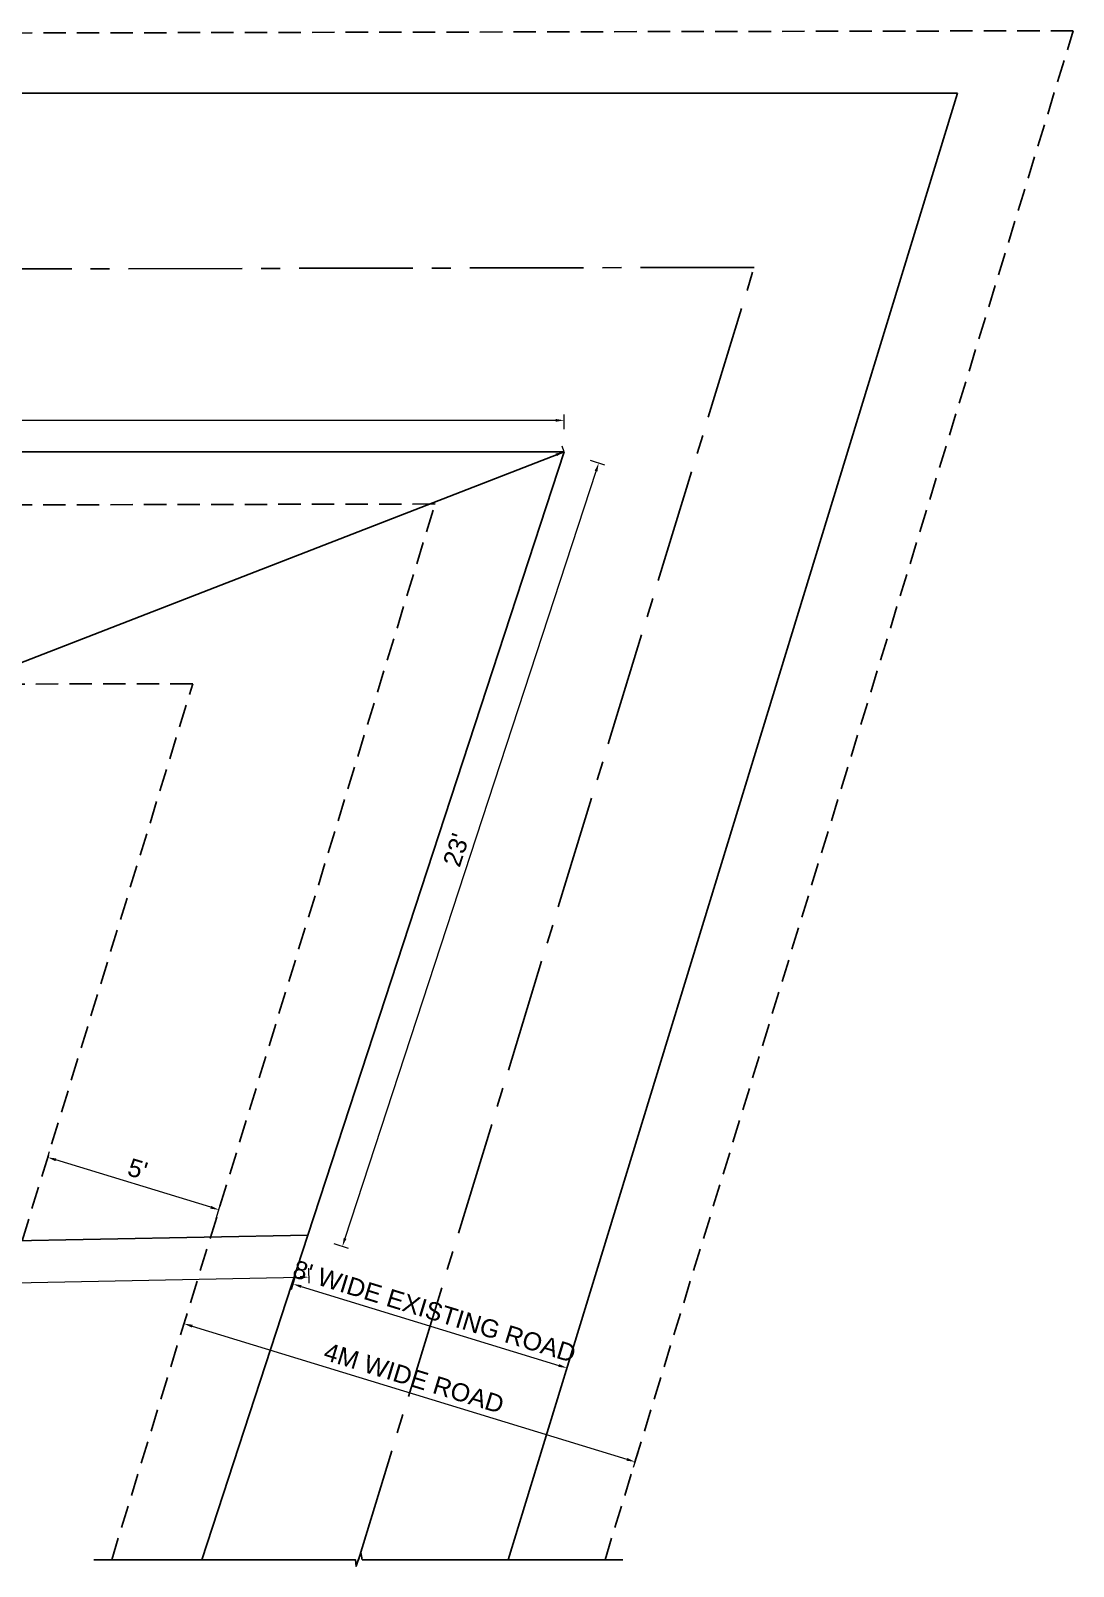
# Model space of a CAD drawing. Header units: inches. Extents: x 392906 to 410488, y -52747 to -40742.
# Drawn here: x 394880 to 395229, y -51173 to -50658 of the extents above; entities that cross this region are included whole.
import ezdxf

# ---------------------------------------------------------------- set-up
doc = ezdxf.new("R2010")
doc.units = ezdxf.units.IN
doc.header["$LTSCALE"] = 2
doc.header["$MEASUREMENT"] = 0
doc.header["$PDMODE"] = 34
doc.linetypes.add('CENTER2', pattern=[28.575, 19.05, -3.175, 3.175, -3.175])
doc.linetypes.add('DASHED2', pattern=[0.375, 0.25, -0.125])
doc.layers.get('0').update_dxf_attribs({"linetype": 'CONTINUOUS'})
doc.layers.get('DEFPOINTS').update_dxf_attribs({"color": 141, "linetype": 'CONTINUOUS'})
doc.layers.add('steps', color=253, linetype='CONTINUOUS', lineweight=20)
doc.layers.add('WALL - A', color=1, linetype='CONTINUOUS', lineweight=40)
doc.styles.add('Lettring Text', font='arial.ttf')
doc.dimstyles.new('Copy of Standard', dxfattribs={"dimtxt": 6, "dimasz": 2.875, "dimexe": 2, "dimexo": 4, "dimgap": 2, "dimtad": 1, "dimdec": 0, "dimrnd": 1, "dimzin": 0, "dimdsep": 46, "dimlunit": 4, "dimtxsty": 'Lettring Text', "dimcen": 0.1, "dimclrd": 7, "dimclre": 7, "dimclrt": 7, "dimazin": 0, "dimtfac": 0.645, "dimtdec": 0, "dimtmove": 1, "dimatfit": 0, "dimfxl": 3, "dimfxlon": 1, "dimtfillclr": 256, "dimtolj": 1, "dimtzin": 0, "dimlwd": -1, "dimlwe": -1, "dimarcsym": 2})

# ---------------------------------------------------------------- blocks, each defined once
blk = doc.blocks.new('*D1023')
at = {"layer": 'DEFPOINTS', "color": 0, "ltscale": 0.5, "transparency": 16777216}
for p in [(394972.52, -51061.63), (395064.31, -51089.75), (395059.29, -51106.12)]:
    blk.add_point(p, dxfattribs=at)
at = {"layer": 'steps', "color": 7, "ltscale": 0.5, "transparency": 16777216}
for p, q in [((394968.38, -51075.13), (394966.92, -51079.91)), ((394970.25, -51078.84), (395056.54, -51105.28)), ((395060.17, -51103.25), (395058.71, -51108.03))]:
    blk.add_line(p, q, dxfattribs=at)
for points in [[(394970.39, -51078.38), (394970.11, -51079.3), (394967.5, -51078)], [(395056.69, -51104.82), (395056.4, -51105.73), (395059.29, -51106.12)]]:
    blk.add_solid(points, dxfattribs=at)
at = {"layer": 'steps', "color": 7, "ltscale": 0.5, "transparency": 16777216, "insert": (395014.89, -51087.18), "char_height": 6, "attachment_point": 5, "rotation": 342.9669, "style": 'Lettring Text'}
blk.add_mtext("\\A1;8' WIDE EXISTING ROAD", dxfattribs=at)
blk = doc.blocks.new('*D1024')
at = {"layer": 'DEFPOINTS', "color": 0, "ltscale": 0.5, "transparency": 16777216}
for p in [(394939.9, -51062.26), (395090.97, -51108.55), (395082.09, -51137.54)]:
    blk.add_point(p, dxfattribs=at)
at = {"layer": 'steps', "color": 7, "ltscale": 0.5, "transparency": 16777216}
for p, q in [((394931.9, -51088.39), (394930.43, -51093.17)), ((394933.77, -51092.1), (395079.34, -51136.7)), ((395082.97, -51134.67), (395081.5, -51139.45))]:
    blk.add_line(p, q, dxfattribs=at)
for points in [[(394933.91, -51091.64), (394933.63, -51092.56), (394931.02, -51091.26)], [(395079.48, -51136.24), (395079.2, -51137.16), (395082.09, -51137.54)]]:
    blk.add_solid(points, dxfattribs=at)
at = {"layer": 'steps', "color": 7, "ltscale": 0.5, "transparency": 16777216, "insert": (395008.05, -51109.52), "char_height": 6, "attachment_point": 5, "rotation": 342.9669, "style": 'Lettring Text'}
blk.add_mtext('\\A1;4M WIDE ROAD', dxfattribs=at)
blk = doc.blocks.new('*D1027')
at = {"layer": 'DEFPOINTS', "color": 0, "ltscale": 0.5, "transparency": 16777216}
for p in [(394321.37, -50788.82), (394321.37, -50799.32), (395058.37, -50799.32)]:
    blk.add_point(p, dxfattribs=at)
at = {"layer": 'steps', "color": 7, "ltscale": 0.5, "transparency": 16777216}
for p, q in [((394321.37, -50791.82), (394321.37, -50786.82)), ((395058.37, -50791.82), (395058.37, -50786.82)), ((395055.49, -50788.82), (394324.24, -50788.82))]:
    blk.add_line(p, q, dxfattribs=at)
for points in [[(394324.24, -50788.34), (394324.24, -50789.3), (394321.37, -50788.82)], [(395055.49, -50788.34), (395055.49, -50789.3), (395058.37, -50788.82)]]:
    blk.add_solid(points, dxfattribs=at)
at = {"layer": 'steps', "color": 7, "ltscale": 0.5, "transparency": 16777216, "insert": (394689.87, -50783.76), "char_height": 6, "attachment_point": 5, "style": 'Lettring Text'}
blk.add_mtext('\\A1;61\'-5"', dxfattribs=at)
blk = doc.blocks.new('*D1029')
at = {"layer": 'DEFPOINTS', "color": 0, "ltscale": 0.5, "transparency": 16777216}
for p in [(394972.52, -51061.63), (394351.63, -51073.66), (394972.79, -51075.69)]:
    blk.add_point(p, dxfattribs=at)
at = {"layer": 'steps', "color": 7, "ltscale": 0.5, "transparency": 16777216}
for p, q in [((394354.78, -51087.66), (394969.92, -51075.75)), ((394972.73, -51072.69), (394972.83, -51077.69)), ((394351.85, -51084.72), (394351.95, -51089.72))]:
    blk.add_line(p, q, dxfattribs=at)
for points in [[(394969.91, -51075.27), (394969.93, -51076.23), (394972.79, -51075.69)], [(394354.77, -51087.18), (394354.79, -51088.14), (394351.91, -51087.72)]]:
    blk.add_solid(points, dxfattribs=at)
at = {"layer": 'steps', "color": 7, "ltscale": 0.5, "transparency": 16777216, "insert": (394662.25, -51076.64), "char_height": 6, "attachment_point": 5, "rotation": 1.1097, "style": 'Lettring Text'}
blk.add_mtext('\\A1;51\'-9"', dxfattribs=at)
blk = doc.blocks.new('*D1030')
at = {"layer": 'DEFPOINTS', "color": 0, "ltscale": 0.5, "transparency": 16777216}
for p in [(395058.37, -50799.32), (395069.92, -50803.11), (394972.52, -51061.63)]:
    blk.add_point(p, dxfattribs=at)
at = {"layer": 'steps', "color": 7, "ltscale": 0.5, "transparency": 16777216}
for p, q in [((395067.07, -50802.17), (395071.82, -50803.73)), ((394984.97, -51062.68), (395069.03, -50805.84)), ((394981.22, -51064.48), (394985.97, -51066.04))]:
    blk.add_line(p, q, dxfattribs=at)
for points in [[(395068.57, -50805.69), (395069.48, -50805.99), (395069.92, -50803.11)], [(394984.51, -51062.53), (394985.42, -51062.83), (394984.07, -51065.41)]]:
    blk.add_solid(points, dxfattribs=at)
at = {"layer": 'steps', "color": 7, "ltscale": 0.5, "transparency": 16777216, "insert": (395022.18, -50932.68), "char_height": 6, "attachment_point": 5, "rotation": 71.8777, "style": 'Lettring Text'}
blk.add_mtext("\\A1;23'", dxfattribs=at)
blk = doc.blocks.new('*D1034')
at = {"layer": 'DEFPOINTS', "color": 0, "ltscale": 0.5, "transparency": 16777216}
for p in [(395058.37, -50799.32), (395058.37, -50799.32), (394351.63, -51073.66)]:
    blk.add_point(p, dxfattribs=at)
at = {"layer": 'steps', "color": 7, "ltscale": 0.5, "transparency": 16777216}
for p, q in [((395058.37, -50799.32), (395057.64, -50797.46)), ((394354.31, -51072.62), (395055.69, -50800.36)), ((394351.63, -51073.66), (394350.91, -51071.79))]:
    blk.add_line(p, q, dxfattribs=at)
for points in [[(395055.51, -50799.92), (395055.86, -50800.81), (395058.37, -50799.32)], [(394354.14, -51072.17), (394354.49, -51073.07), (394351.63, -51073.66)]]:
    blk.add_solid(points, dxfattribs=at)
at = {"layer": 'steps', "color": 7, "ltscale": 0.5, "transparency": 16777216, "insert": (394703.17, -50931.77), "char_height": 6, "attachment_point": 5, "rotation": 21.2149, "style": 'Lettring Text'}
blk.add_mtext('\\A1;63\'-2"', dxfattribs=at)
blk = doc.blocks.new('*D1040')
at = {"layer": 'DEFPOINTS', "color": 0, "ltscale": 0.5, "transparency": 16777216}
for p in [(394885.32, -51035.58), (394882.53, -51044.69), (394939.9, -51062.26)]:
    blk.add_point(p, dxfattribs=at)
at = {"layer": 'steps', "color": 7, "ltscale": 0.5, "transparency": 16777216}
for p, q in [((394884.45, -51038.45), (394885.91, -51033.67)), ((394939.94, -51052.31), (394888.07, -51036.42)), ((394941.81, -51056.03), (394943.28, -51051.24))]:
    blk.add_line(p, q, dxfattribs=at)
for points in [[(394888.21, -51035.97), (394887.93, -51036.88), (394885.32, -51035.58)], [(394940.08, -51051.86), (394939.8, -51052.77), (394942.69, -51053.16)]]:
    blk.add_solid(points, dxfattribs=at)
at = {"layer": 'steps', "color": 7, "ltscale": 0.5, "transparency": 16777216, "insert": (394915.49, -51039.54), "char_height": 6, "attachment_point": 5, "rotation": 342.9669, "style": 'Lettring Text'}
blk.add_mtext("\\A1;5'", dxfattribs=at)

msp = doc.modelspace()

# ---------------------------------------------------------------- linework, layer by layer
at = {"ltscale": 0.5}
for p, q in [((395190.05, -50679.32), (394611.11, -50679.32)), ((395039.63, -51170.31), (395190.05, -50679.32)), ((395058.37, -50799.32), (394321.37, -50799.32)), ((394351.63, -51073.66), (395058.37, -50799.32)), ((394972.52, -51061.63), (395058.37, -50799.32)), ((394351.63, -51073.66), (394972.52, -51061.63)), ((394936.95, -51170.31), (394972.52, -51061.63))]:
    msp.add_line(p, q, dxfattribs=at)
at = {"linetype": 'Continuous', "ltscale": 0.5}
msp.add_lwpolyline([(394900.8, -51170.31), (394988.44, -51170.31), (394988.66, -51172.51), (394990.29, -51167.85), (394990.7, -51170.31), (395078.05, -51170.31)], dxfattribs=at)
at = {"layer": 'WALL - A', "linetype": 'DASHED2', "lineweight": -3, "ltscale": 15}
for p, q in [((395228.89, -50658.36), (394611.11, -50659.7)), ((395072.05, -51170.31), (395228.89, -50658.36)), ((395015.1, -50816.82), (394611.11, -50817.7)), ((394906.8, -51170.31), (395015.1, -50816.82)), ((394933.91, -50877), (394551.11, -50877.83)), ((394876.78, -51063.49), (394933.91, -50877))]:
    msp.add_line(p, q, dxfattribs=at)
at = {"layer": 'WALL - A', "linetype": 'CENTER2', "lineweight": -3}
for p, q in [((395121.99, -50737.59), (394611.11, -50738.7)), ((394989.43, -51170.31), (395121.99, -50737.59))]:
    msp.add_line(p, q, dxfattribs=at)

# ---------------------------------------------------------------- dimensions: what is measured, and where the dimension line sits
at = {"layer": 'steps', "ltscale": 0.5}
dim = msp.add_linear_dim(base=(394321.37, -50788.82), p1=(395058.37, -50799.32), p2=(394321.37, -50799.32), dimstyle='Copy of Standard', dxfattribs=at)
dim.commit()
dim.dimension.update_dxf_attribs({"geometry": '*D1027', "text_midpoint": (394689.87, -50783.76)})
for p1, p2, distance, picture, middle in [((394351.63, -51073.66), (395058.37, -50799.32), 0, '*D1034', (394703.17, -50931.77)), ((394972.52, -51061.63), (395058.37, -50799.32), -12.16, '*D1030', (395022.18, -50932.68)), ((394939.9, -51062.26), (394882.53, -51044.69), -9.53, '*D1040', (394915.49, -51039.54)), ((394351.63, -51073.66), (394972.52, -51061.63), -14.06, '*D1029', (394662.25, -51076.64))]:
    dim = msp.add_aligned_dim(p1=p1, p2=p2, distance=distance, dimstyle='Copy of Standard', dxfattribs=at)
    dim.commit()
    dim.dimension.update_dxf_attribs({"geometry": picture, "text_midpoint": middle})
dim = msp.add_aligned_dim(p1=(394939.9, -51062.26), p2=(395090.97, -51108.55), distance=-30.32, text='4M WIDE ROAD', dimstyle='Copy of Standard', dxfattribs=at)
dim.commit()
dim.dimension.update_dxf_attribs({"geometry": '*D1024', "text_midpoint": (395008.05, -51109.52)})
dim = msp.add_linear_dim(base=(395059.29, -51106.12), p1=(394972.52, -51061.63), p2=(395064.31, -51089.75), angle=342.9669, text="8' WIDE EXISTING ROAD", dimstyle='Copy of Standard', dxfattribs=at)
dim.commit()
dim.dimension.update_dxf_attribs({"geometry": '*D1023', "text_midpoint": (395013.4, -51092.06), "dimtype": 161})

doc.saveas('drawing.dxf')
